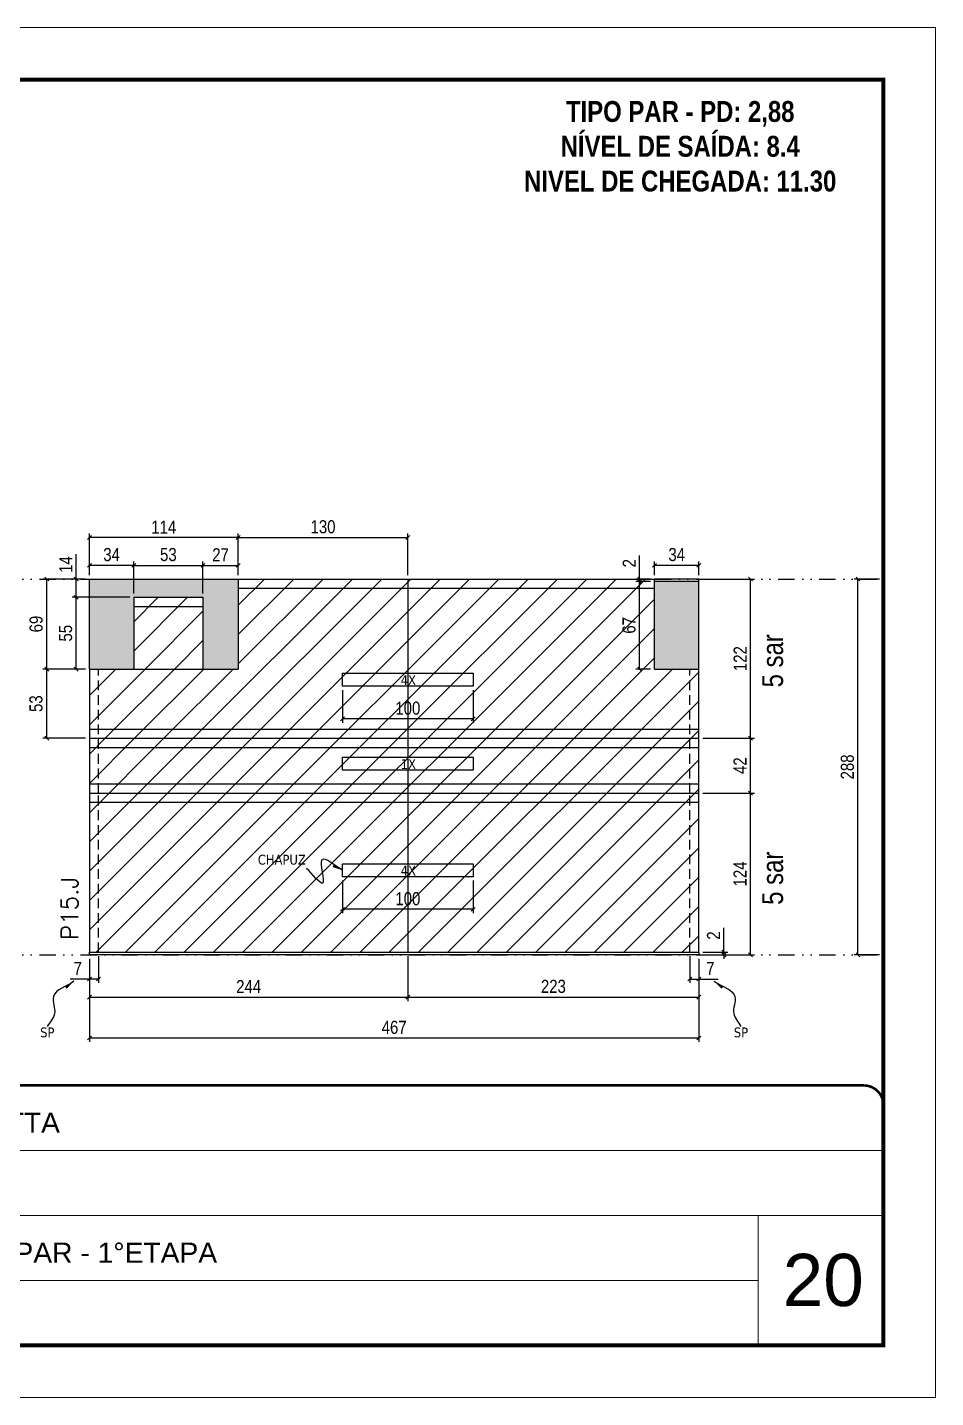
# Model space of a CAD drawing. Extents: x 14400 to 24104, y -21631 to 6985.
# Drawn here: x 19971 to 20667, y 1340 to 2390 of the extents above; entities that cross this region are included whole.
import ezdxf

# ---------------------------------------------------------------- set-up
doc = ezdxf.new("R2010")
doc.units = 0
for name, pattern in [('CONTINUO', [0]), ('DASHED', [0.75, 0.5, -0.25]), ('DIVIDE2', [0.625, 0.25, -0.125, 0, -0.125, 0, -0.125]), ('HIDDEN', [0.375, 0.25, -0.125])]:
    doc.linetypes.add(name, pattern=pattern)
for name, color, linetype, lineweight in [('CARIMBO', 255, 'Continuous', 9), ('Folhas', 255, 'Continuous', 9), ('Hachura', 251, 'Continuous', 9), ('SARRAFO DE PRESSAO', 251, 'DASHED', 9), ('Texto Seção', 7, 'Continuous', 15)]:
    doc.layers.add(name, color=color, linetype=linetype, lineweight=lineweight)
for name, color, linetype in [('COTA', 241, 'Continuous'), ('NOMENCLATURA', 7, 'Continuous'), ('Nível', 160, 'Continuous'), ('Painéis', 200, 'Continuous'), ('Romaneio', 10, 'Continuous'), ('SARR_2.2x10', 60, 'Continuous'), ('SARR_2.2x7', 40, 'Continuous'), ('Sarrafo de Pressão', 42, 'HIDDEN'), ('texto', 7, 'Continuous')]:
    doc.layers.add(name, color=color, linetype=linetype)
doc.styles.add('ARIAL', font='arial.ttf')
doc.styles.add('ARIAL_NARROW', font='ARIALN.TTF', dxfattribs={"height": 0.2})
doc.styles.add('COTA TECNICA', font='techl___.ttf', dxfattribs={"height": 10})
doc.styles.add('COTA TECNICA-50', font='techl___.ttf', dxfattribs={"height": 10})
doc.styles.add('REGUA-120', font='ROMANS.shx', dxfattribs={"height": 15})
doc.styles.add('ROMANC', font='techb___.ttf', dxfattribs={"height": 2.5})
doc.styles.get("Standard").update_dxf_attribs({"font": 'arial.ttf'})
doc.dimstyles.new('COTA PAINEL-50', dxfattribs={"dimtxt": 10, "dimasz": 3, "dimexe": 3, "dimexo": 3, "dimgap": 3, "dimtad": 1, "dimdec": 1, "dimzin": 12, "dimdsep": 46, "dimtxsty": 'COTA TECNICA-50', "dimblk1": 'OBLIQUE', "dimblk2": 'OBLIQUE', "dimsah": 1, "dimcen": 0.9, "dimclrd": 4, "dimclre": 4, "dimclrt": 240, "dimadec": 1, "dimazin": 3, "dimtfac": 1, "dimtdec": 1, "dimtmove": 0, "dimatfit": 3, "dimfxl": 1, "dimtolj": 1, "dimtzin": 12, "dimarcsym": 0})
doc.dimstyles.new('PAINEL', dxfattribs={"dimtxt": 10, "dimasz": 3, "dimexe": 3, "dimexo": 3, "dimgap": 3, "dimtad": 1, "dimdec": 1, "dimzin": 12, "dimdsep": 46, "dimtxsty": 'COTA TECNICA', "dimblk1": 'OBLIQUE', "dimblk2": 'OBLIQUE', "dimsah": 1, "dimcen": 0.9, "dimclrd": 4, "dimclre": 4, "dimclrt": 240, "dimadec": 1, "dimazin": 3, "dimtfac": 1, "dimtdec": 1, "dimtmove": 0, "dimatfit": 3, "dimfxl": 1, "dimtolj": 1, "dimtzin": 12, "dimarcsym": 0})
doc.dimstyles.get("Standard").update_dxf_attribs({"dimtxt": 0.18, "dimasz": 0.18, "dimexe": 0.18, "dimexo": 0.0625, "dimgap": 0.09, "dimtad": 0, "dimtih": 1, "dimtoh": 1, "dimdec": 4, "dimzin": 0, "dimdsep": 46, "dimtxsty": 'Standard', "dimcen": 0.09, "dimadec": 0, "dimazin": 0, "dimtfac": 1, "dimtdec": 4, "dimtofl": 0, "dimtmove": 0, "dimatfit": 3, "dimfxl": 1, "dimtolj": 1, "dimtzin": 0, "dimarcsym": 0})

# ---------------------------------------------------------------- blocks, each defined once
blk = doc.blocks.new('9999999999')
at = {"color": 30, "linetype": 'CONTINUO'}
for p, q in [((98564.6, 34379.6), (99584, 34379.6)), ((98564.6, 34329.8), (99488, 34329.8)), ((99584, 34329.8), (99488, 34329.8)), ((99488, 34329.8), (99488, 34230.2)), ((98564.6, 34280), (99488, 34280))]:
    blk.add_line(p, q, dxfattribs=at)
at = {"color": 30, "linetype": 'CONTINUO', "const_width": 2}
blk.add_lwpolyline([(99584, 34230.2), (99584, 34414.4, 0.414214), (99569, 34429.4), (98229, 34429.4, 0.414214), (98214, 34414.4), (98214, 34245.2, 0.414214), (98229, 34230.2), (99584, 34230.2)], format="xyb", dxfattribs=at)
at = {"layer": 'Folhas'}
blk.add_lwpolyline([(98139, 34190.2), (99624, 34190.2), (99624, 35240.2), (98139, 35240.2)], close=True, dxfattribs=at)
at = {"layer": 'Folhas', "color": 30, "const_width": 3}
blk.add_lwpolyline([(98214, 34230.2), (99584, 34230.2), (99584, 35200.2), (98214, 35200.2)], close=True, dxfattribs=at)
at = {"color": 7, "linetype": 'Continuous', "ltscale": 5, "style": 'ARIAL'}
for s, height, p in [('ZAMBETTA', 15.48, (98837.7, 34393.1)), ('TIPO IMPAR - 1°ETAPA', 15.483, (98837.7, 34293.5))]:
    blk.add_text(s, height=height, dxfattribs=at).set_placement(p)
blk = doc.blocks.new('_Oblique')
at = {"color": 0, "linetype": 'ByBlock', "lineweight": -2}
blk.add_line((-0.5, -0.5), (0.5, 0.5), dxfattribs=at)
blk = doc.blocks.new('*D971')
at = {"layer": 'COTA', "color": 4, "lineweight": -2, "transparency": 16777216}
for p, q in [((20018.6, 1676.7), (20018.6, 1658.2)), ((20025.6, 1678.7), (20025.6, 1658.2)), ((20018.6, 1661.2), (20003.8, 1661.2)), ((20025.6, 1661.2), (20018.6, 1661.2))]:
    blk.add_line(p, q, dxfattribs=at)
at = {"layer": 'Defpoints', "color": 0, "transparency": 16777216}
for p in [(20025.6, 1681.7), (20018.6, 1679.7), (20018.6, 1661.2)]:
    blk.add_point(p, dxfattribs=at)
at = {"layer": 'COTA', "color": 4, "lineweight": -2, "transparency": 16777216, "xscale": 3, "yscale": 3, "zscale": 3, "rotation": 180}
blk.add_blockref('_Oblique', (20018.6, 1661.2), dxfattribs=at)
at = {"layer": 'COTA', "color": 4, "lineweight": -2, "transparency": 16777216, "xscale": 3, "yscale": 3, "zscale": 3}
blk.add_blockref('_Oblique', (20025.6, 1661.2), dxfattribs=at)
at = {"layer": 'COTA', "color": 240, "transparency": 16777216, "insert": (20009.7, 1669.3), "char_height": 10, "attachment_point": 5, "style": 'COTA TECNICA-50'}
blk.add_mtext('\\A1;7', dxfattribs=at)
blk = doc.blocks.new('*D972')
at = {"layer": 'Defpoints', "color": 0, "linetype": 'ByBlock', "transparency": 16777216}
for p in [(20485.6, 1803.7), (20525.2, 1803.7), (20485.6, 1679.7)]:
    blk.add_point(p, dxfattribs=at)
at = {"layer": 'Romaneio', "color": 4, "linetype": 'ByBlock', "lineweight": -2, "transparency": 16777216}
for p, q in [((20488.6, 1803.7), (20528.2, 1803.7)), ((20525.2, 1679.7), (20525.2, 1803.7)), ((20488.6, 1679.7), (20528.2, 1679.7))]:
    blk.add_line(p, q, dxfattribs=at)
at = {"layer": 'Romaneio', "color": 4, "linetype": 'ByBlock', "lineweight": -2, "transparency": 16777216, "xscale": 3, "yscale": 3, "zscale": 3}
for p, rotation in [((20525.2, 1803.7), 90), ((20525.2, 1679.7), 270)]:
    blk.add_blockref('_Oblique', p, dxfattribs=dict(at, rotation=rotation))
at = {"layer": 'Romaneio', "color": 240, "linetype": 'ByBlock', "transparency": 16777216, "insert": (20517.1, 1741.7), "char_height": 10, "attachment_point": 5, "rotation": 90, "style": 'COTA TECNICA'}
blk.add_mtext('\\A1;124', dxfattribs=at)
blk = doc.blocks.new('*D973')
at = {"layer": 'COTA', "color": 4, "lineweight": -2, "transparency": 16777216}
for p, q in [((20504.8, 1681.7), (20504.8, 1700.5)), ((20488.6, 1681.7), (20507.8, 1681.7)), ((20504.8, 1679.7), (20504.8, 1681.7)), ((20488.6, 1679.7), (20507.8, 1679.7)), ((20504.8, 1679.7), (20504.8, 1676.7))]:
    blk.add_line(p, q, dxfattribs=at)
at = {"layer": 'Defpoints', "color": 0, "transparency": 16777216}
for p in [(20485.6, 1681.7), (20485.6, 1679.7), (20504.8, 1679.7)]:
    blk.add_point(p, dxfattribs=at)
at = {"layer": 'COTA', "color": 4, "lineweight": -2, "transparency": 16777216, "xscale": 3, "yscale": 3, "zscale": 3}
for p, rotation in [((20504.8, 1681.7), 270), ((20504.8, 1679.7), 90)]:
    blk.add_blockref('_Oblique', p, dxfattribs=dict(at, rotation=rotation))
at = {"layer": 'COTA', "color": 240, "transparency": 16777216, "insert": (20496.8, 1694.5), "char_height": 10, "attachment_point": 5, "rotation": 90, "style": 'COTA TECNICA-50'}
blk.add_mtext('\\A1;2', dxfattribs=at)
blk = doc.blocks.new('*D974')
at = {"layer": 'COTA', "color": 4, "lineweight": -2, "transparency": 16777216}
for p, q in [((20018.6, 1676.7), (20018.6, 1644.3)), ((20262.6, 1678.7), (20262.6, 1644.3)), ((20018.6, 1647.3), (20262.6, 1647.3))]:
    blk.add_line(p, q, dxfattribs=at)
at = {"layer": 'Defpoints', "color": 0, "transparency": 16777216}
for p in [(20262.6, 1681.7), (20018.6, 1679.7), (20262.6, 1647.3)]:
    blk.add_point(p, dxfattribs=at)
at = {"layer": 'COTA', "color": 4, "lineweight": -2, "transparency": 16777216, "xscale": 3, "yscale": 3, "zscale": 3, "rotation": 180}
blk.add_blockref('_Oblique', (20018.6, 1647.3), dxfattribs=at)
at = {"layer": 'COTA', "color": 4, "lineweight": -2, "transparency": 16777216, "xscale": 3, "yscale": 3, "zscale": 3}
blk.add_blockref('_Oblique', (20262.6, 1647.3), dxfattribs=at)
at = {"layer": 'COTA', "color": 240, "transparency": 16777216, "insert": (20140.6, 1655.4), "char_height": 10, "attachment_point": 5, "style": 'COTA TECNICA-50'}
blk.add_mtext('\\A1;244', dxfattribs=at)
blk = doc.blocks.new('*D975')
at = {"layer": 'COTA', "color": 4, "lineweight": -2, "transparency": 16777216}
for p, q in [((20262.6, 1678.7), (20262.6, 1644.3)), ((20485.6, 1676.7), (20485.6, 1644.3)), ((20262.6, 1647.3), (20485.6, 1647.3))]:
    blk.add_line(p, q, dxfattribs=at)
at = {"layer": 'Defpoints', "color": 0, "transparency": 16777216}
for p in [(20262.6, 1681.7), (20485.6, 1679.7), (20485.6, 1647.3)]:
    blk.add_point(p, dxfattribs=at)
at = {"layer": 'COTA', "color": 4, "lineweight": -2, "transparency": 16777216, "xscale": 3, "yscale": 3, "zscale": 3, "rotation": 180}
blk.add_blockref('_Oblique', (20262.6, 1647.3), dxfattribs=at)
at = {"layer": 'COTA', "color": 4, "lineweight": -2, "transparency": 16777216, "xscale": 3, "yscale": 3, "zscale": 3}
blk.add_blockref('_Oblique', (20485.6, 1647.3), dxfattribs=at)
at = {"layer": 'COTA', "color": 240, "transparency": 16777216, "insert": (20374.1, 1655.5), "char_height": 10, "attachment_point": 5, "style": 'COTA TECNICA-50'}
blk.add_mtext('\\A1;223', dxfattribs=at)
blk = doc.blocks.new('*D976')
at = {"layer": 'COTA', "color": 4, "linetype": 'ByBlock', "lineweight": -2, "transparency": 16777216}
for p, q in [((20212.6, 1736.6), (20212.6, 1711.6)), ((20312.6, 1736.6), (20312.6, 1711.6)), ((20312.6, 1714.6), (20212.6, 1714.6))]:
    blk.add_line(p, q, dxfattribs=at)
at = {"layer": 'Defpoints', "color": 0, "linetype": 'ByBlock', "transparency": 16777216}
for p in [(20212.6, 1739.6), (20312.6, 1739.6), (20212.6, 1714.6)]:
    blk.add_point(p, dxfattribs=at)
at = {"layer": 'COTA', "color": 4, "linetype": 'ByBlock', "lineweight": -2, "transparency": 16777216, "xscale": 3, "yscale": 3, "zscale": 3, "rotation": 180}
blk.add_blockref('_Oblique', (20212.6, 1714.6), dxfattribs=at)
at = {"layer": 'COTA', "color": 4, "linetype": 'ByBlock', "lineweight": -2, "transparency": 16777216, "xscale": 3, "yscale": 3, "zscale": 3}
blk.add_blockref('_Oblique', (20312.6, 1714.6), dxfattribs=at)
at = {"layer": 'COTA', "color": 240, "linetype": 'ByBlock', "transparency": 16777216, "insert": (20262.6, 1722.7), "char_height": 10, "attachment_point": 5, "style": 'COTA TECNICA'}
blk.add_mtext('\\A1;100', dxfattribs=at)
blk = doc.blocks.new('*D977')
at = {"layer": 'COTA', "color": 4, "lineweight": -2, "transparency": 16777216}
for p, q in [((20018.6, 1676.7), (20018.6, 1613)), ((20485.6, 1676.7), (20485.6, 1613)), ((20018.6, 1616), (20485.6, 1616))]:
    blk.add_line(p, q, dxfattribs=at)
at = {"layer": 'Defpoints', "color": 0, "transparency": 16777216}
for p in [(20018.6, 1679.7), (20485.6, 1679.7), (20485.6, 1616)]:
    blk.add_point(p, dxfattribs=at)
at = {"layer": 'COTA', "color": 4, "lineweight": -2, "transparency": 16777216, "xscale": 3, "yscale": 3, "zscale": 3, "rotation": 180}
blk.add_blockref('_Oblique', (20018.6, 1616), dxfattribs=at)
at = {"layer": 'COTA', "color": 4, "lineweight": -2, "transparency": 16777216, "xscale": 3, "yscale": 3, "zscale": 3}
blk.add_blockref('_Oblique', (20485.6, 1616), dxfattribs=at)
at = {"layer": 'COTA', "color": 240, "transparency": 16777216, "insert": (20252.1, 1624.1), "char_height": 10, "attachment_point": 5, "style": 'COTA TECNICA'}
blk.add_mtext('\\A1;467', dxfattribs=at)
blk = doc.blocks.new('*D978')
at = {"layer": 'COTA', "color": 4, "lineweight": -2, "transparency": 16777216}
for p, q in [((20478.6, 1678.7), (20478.6, 1658.2)), ((20485.6, 1676.7), (20485.6, 1658.2)), ((20478.6, 1661.2), (20485.6, 1661.2)), ((20485.6, 1661.2), (20500.3, 1661.2))]:
    blk.add_line(p, q, dxfattribs=at)
at = {"layer": 'Defpoints', "color": 0, "transparency": 16777216}
for p in [(20478.6, 1681.7), (20485.6, 1679.7), (20485.6, 1661.2)]:
    blk.add_point(p, dxfattribs=at)
at = {"layer": 'COTA', "color": 4, "lineweight": -2, "transparency": 16777216, "xscale": 3, "yscale": 3, "zscale": 3, "rotation": 180}
blk.add_blockref('_Oblique', (20478.6, 1661.2), dxfattribs=at)
at = {"layer": 'COTA', "color": 4, "lineweight": -2, "transparency": 16777216, "xscale": 3, "yscale": 3, "zscale": 3}
blk.add_blockref('_Oblique', (20485.6, 1661.2), dxfattribs=at)
at = {"layer": 'COTA', "color": 240, "transparency": 16777216, "insert": (20494.4, 1669.3), "char_height": 10, "attachment_point": 5, "style": 'COTA TECNICA-50'}
blk.add_mtext('\\A1;7', dxfattribs=at)
blk = doc.blocks.new('*D979')
at = {"layer": 'COTA', "color": 4, "lineweight": -2, "transparency": 16777216}
for p, q in [((20488.6, 1845.7), (20528.2, 1845.7)), ((20525.2, 1803.7), (20525.2, 1845.7)), ((20488.6, 1803.7), (20528.2, 1803.7))]:
    blk.add_line(p, q, dxfattribs=at)
at = {"layer": 'Defpoints', "color": 0, "transparency": 16777216}
for p in [(20485.6, 1845.7), (20525.2, 1845.7), (20485.6, 1803.7)]:
    blk.add_point(p, dxfattribs=at)
at = {"layer": 'COTA', "color": 4, "lineweight": -2, "transparency": 16777216, "xscale": 3, "yscale": 3, "zscale": 3}
for p, rotation in [((20525.2, 1845.7), 90), ((20525.2, 1803.7), 270)]:
    blk.add_blockref('_Oblique', p, dxfattribs=dict(at, rotation=rotation))
at = {"layer": 'COTA', "color": 240, "transparency": 16777216, "insert": (20517.1, 1824.7), "char_height": 10, "attachment_point": 5, "rotation": 90, "style": 'COTA TECNICA'}
blk.add_mtext('\\A1;42', dxfattribs=at)
blk = doc.blocks.new('*D980')
at = {"layer": 'COTA', "color": 4, "lineweight": -2, "transparency": 16777216}
for p, q in [((20488.6, 1967.7), (20528.2, 1967.7)), ((20525.2, 1845.7), (20525.2, 1967.7)), ((20488.6, 1845.7), (20528.2, 1845.7))]:
    blk.add_line(p, q, dxfattribs=at)
at = {"layer": 'Defpoints', "color": 0, "transparency": 16777216}
for p in [(20485.6, 1967.7), (20525.2, 1967.7), (20485.6, 1845.7)]:
    blk.add_point(p, dxfattribs=at)
at = {"layer": 'COTA', "color": 4, "lineweight": -2, "transparency": 16777216, "xscale": 3, "yscale": 3, "zscale": 3}
for p, rotation in [((20525.2, 1967.7), 90), ((20525.2, 1845.7), 270)]:
    blk.add_blockref('_Oblique', p, dxfattribs=dict(at, rotation=rotation))
at = {"layer": 'COTA', "color": 240, "transparency": 16777216, "insert": (20517.2, 1906.7), "char_height": 10, "attachment_point": 5, "rotation": 90, "style": 'COTA TECNICA'}
blk.add_mtext('\\A1;122', dxfattribs=at)
blk = doc.blocks.new('*D981')
at = {"layer": 'COTA', "color": 4, "lineweight": -2, "transparency": 16777216}
for p, q in [((20451.6, 1970.7), (20451.6, 1981.2)), ((20485.6, 1978.2), (20451.6, 1978.2)), ((20485.6, 1970.7), (20485.6, 1981.2))]:
    blk.add_line(p, q, dxfattribs=at)
at = {"layer": 'Defpoints', "color": 0, "transparency": 16777216}
for p in [(20451.6, 1978.2), (20451.6, 1967.7), (20485.6, 1967.7)]:
    blk.add_point(p, dxfattribs=at)
at = {"layer": 'COTA', "color": 4, "lineweight": -2, "transparency": 16777216, "xscale": 3, "yscale": 3, "zscale": 3, "rotation": 180}
blk.add_blockref('_Oblique', (20451.6, 1978.2), dxfattribs=at)
at = {"layer": 'COTA', "color": 4, "lineweight": -2, "transparency": 16777216, "xscale": 3, "yscale": 3, "zscale": 3}
blk.add_blockref('_Oblique', (20485.6, 1978.2), dxfattribs=at)
at = {"layer": 'COTA', "color": 240, "transparency": 16777216, "insert": (20468.6, 1986.4), "char_height": 10, "attachment_point": 5, "style": 'COTA TECNICA'}
blk.add_mtext('\\A1;34', dxfattribs=at)
blk = doc.blocks.new('*D982')
at = {"layer": 'COTA', "color": 4, "lineweight": -2, "transparency": 16777216}
for p, q in [((20448.6, 1965.7), (20437.2, 1965.7)), ((20440.2, 1898.7), (20440.2, 1965.7)), ((20448.6, 1898.7), (20437.2, 1898.7))]:
    blk.add_line(p, q, dxfattribs=at)
at = {"layer": 'Defpoints', "color": 0, "transparency": 16777216}
for p in [(20440.2, 1965.7), (20451.6, 1965.7), (20451.6, 1898.7)]:
    blk.add_point(p, dxfattribs=at)
at = {"layer": 'COTA', "color": 4, "lineweight": -2, "transparency": 16777216, "xscale": 3, "yscale": 3, "zscale": 3}
for p, rotation in [((20440.2, 1965.7), 90), ((20440.2, 1898.7), 270)]:
    blk.add_blockref('_Oblique', p, dxfattribs=dict(at, rotation=rotation))
at = {"layer": 'COTA', "color": 240, "transparency": 16777216, "insert": (20432.1, 1932.2), "char_height": 10, "attachment_point": 5, "rotation": 90, "style": 'COTA TECNICA'}
blk.add_mtext('\\A1;67', dxfattribs=at)
blk = doc.blocks.new('*D983')
at = {"layer": 'COTA', "color": 4, "lineweight": -2, "transparency": 16777216}
for p, q in [((20015.6, 1898.7), (19982.9, 1898.7)), ((19985.9, 1845.7), (19985.9, 1898.7)), ((20015.6, 1845.7), (19982.9, 1845.7))]:
    blk.add_line(p, q, dxfattribs=at)
at = {"layer": 'Defpoints', "color": 0, "transparency": 16777216}
for p in [(19985.9, 1898.7), (20018.6, 1898.7), (20018.6, 1845.7)]:
    blk.add_point(p, dxfattribs=at)
at = {"layer": 'COTA', "color": 4, "lineweight": -2, "transparency": 16777216, "xscale": 3, "yscale": 3, "zscale": 3}
for p, rotation in [((19985.9, 1898.7), 90), ((19985.9, 1845.7), 270)]:
    blk.add_blockref('_Oblique', p, dxfattribs=dict(at, rotation=rotation))
at = {"layer": 'COTA', "color": 240, "transparency": 16777216, "insert": (19977.7, 1872.2), "char_height": 10, "attachment_point": 5, "rotation": 90, "style": 'COTA TECNICA'}
blk.add_mtext('\\A1;53', dxfattribs=at)
blk = doc.blocks.new('*D984')
at = {"layer": 'COTA', "color": 4, "lineweight": -2, "transparency": 16777216}
for p, q in [((20049.6, 1953.7), (20005.5, 1953.7)), ((20008.5, 1898.7), (20008.5, 1953.7)), ((20015.6, 1898.7), (20005.5, 1898.7))]:
    blk.add_line(p, q, dxfattribs=at)
at = {"layer": 'Defpoints', "color": 0, "transparency": 16777216}
for p in [(20008.5, 1953.7), (20052.6, 1953.7), (20018.6, 1898.7)]:
    blk.add_point(p, dxfattribs=at)
at = {"layer": 'COTA', "color": 4, "lineweight": -2, "transparency": 16777216, "xscale": 3, "yscale": 3, "zscale": 3}
for p, rotation in [((20008.5, 1953.7), 90), ((20008.5, 1898.7), 270)]:
    blk.add_blockref('_Oblique', p, dxfattribs=dict(at, rotation=rotation))
at = {"layer": 'COTA', "color": 240, "transparency": 16777216, "insert": (20000.4, 1926.2), "char_height": 10, "attachment_point": 5, "rotation": 90, "style": 'COTA TECNICA'}
blk.add_mtext('\\A1;55', dxfattribs=at)
blk = doc.blocks.new('*D985')
at = {"layer": 'COTA', "color": 4, "lineweight": -2, "transparency": 16777216}
for p, q in [((20018.6, 1970.7), (20018.6, 1981.2)), ((20052.6, 1978.2), (20018.6, 1978.2)), ((20052.6, 1956.7), (20052.6, 1981.2))]:
    blk.add_line(p, q, dxfattribs=at)
at = {"layer": 'Defpoints', "color": 0, "transparency": 16777216}
for p in [(20018.6, 1978.2), (20018.6, 1967.7), (20052.6, 1953.7)]:
    blk.add_point(p, dxfattribs=at)
at = {"layer": 'COTA', "color": 4, "lineweight": -2, "transparency": 16777216, "xscale": 3, "yscale": 3, "zscale": 3, "rotation": 180}
blk.add_blockref('_Oblique', (20018.6, 1978.2), dxfattribs=at)
at = {"layer": 'COTA', "color": 4, "lineweight": -2, "transparency": 16777216, "xscale": 3, "yscale": 3, "zscale": 3}
blk.add_blockref('_Oblique', (20052.6, 1978.2), dxfattribs=at)
at = {"layer": 'COTA', "color": 240, "transparency": 16777216, "insert": (20035.6, 1986.4), "char_height": 10, "attachment_point": 5, "style": 'COTA TECNICA'}
blk.add_mtext('\\A1;34', dxfattribs=at)
blk = doc.blocks.new('*D986')
at = {"layer": 'COTA', "color": 4, "lineweight": -2, "transparency": 16777216}
for p, q in [((20052.6, 1956.7), (20052.6, 1981.2)), ((20052.6, 1978.2), (20105.6, 1978.2)), ((20105.6, 1956.7), (20105.6, 1981.2))]:
    blk.add_line(p, q, dxfattribs=at)
at = {"layer": 'Defpoints', "color": 0, "transparency": 16777216}
for p in [(20105.6, 1978.2), (20052.6, 1953.7), (20105.6, 1953.7)]:
    blk.add_point(p, dxfattribs=at)
at = {"layer": 'COTA', "color": 4, "lineweight": -2, "transparency": 16777216, "xscale": 3, "yscale": 3, "zscale": 3, "rotation": 180}
blk.add_blockref('_Oblique', (20052.6, 1978.2), dxfattribs=at)
at = {"layer": 'COTA', "color": 4, "lineweight": -2, "transparency": 16777216, "xscale": 3, "yscale": 3, "zscale": 3}
blk.add_blockref('_Oblique', (20105.6, 1978.2), dxfattribs=at)
at = {"layer": 'COTA', "color": 240, "transparency": 16777216, "insert": (20079.1, 1986.4), "char_height": 10, "attachment_point": 5, "style": 'COTA TECNICA'}
blk.add_mtext('\\A1;53', dxfattribs=at)
blk = doc.blocks.new('*D987')
at = {"layer": 'COTA', "color": 4, "lineweight": -2, "transparency": 16777216}
for p, q in [((20105.6, 1956.7), (20105.6, 1981.2)), ((20105.6, 1978.2), (20132.6, 1978.2)), ((20132.6, 1970.7), (20132.6, 1981.2))]:
    blk.add_line(p, q, dxfattribs=at)
at = {"layer": 'Defpoints', "color": 0, "transparency": 16777216}
for p in [(20132.6, 1978.2), (20132.6, 1967.7), (20105.6, 1953.7)]:
    blk.add_point(p, dxfattribs=at)
at = {"layer": 'COTA', "color": 4, "lineweight": -2, "transparency": 16777216, "xscale": 3, "yscale": 3, "zscale": 3, "rotation": 180}
blk.add_blockref('_Oblique', (20105.6, 1978.2), dxfattribs=at)
at = {"layer": 'COTA', "color": 4, "lineweight": -2, "transparency": 16777216, "xscale": 3, "yscale": 3, "zscale": 3}
blk.add_blockref('_Oblique', (20132.6, 1978.2), dxfattribs=at)
at = {"layer": 'COTA', "color": 240, "transparency": 16777216, "insert": (20119.1, 1986.3), "char_height": 10, "attachment_point": 5, "style": 'COTA TECNICA'}
blk.add_mtext('\\A1;27', dxfattribs=at)
blk = doc.blocks.new('*D988')
at = {"layer": 'COTA', "color": 4, "lineweight": -2, "transparency": 16777216}
for p, q in [((20015.6, 1967.7), (19982.9, 1967.7)), ((19985.9, 1898.7), (19985.9, 1967.7)), ((20015.6, 1898.7), (19982.9, 1898.7))]:
    blk.add_line(p, q, dxfattribs=at)
at = {"layer": 'Defpoints', "color": 0, "transparency": 16777216}
for p in [(19985.9, 1967.7), (20018.6, 1967.7), (20018.6, 1898.7)]:
    blk.add_point(p, dxfattribs=at)
at = {"layer": 'COTA', "color": 4, "lineweight": -2, "transparency": 16777216, "xscale": 3, "yscale": 3, "zscale": 3}
for p, rotation in [((19985.9, 1967.7), 90), ((19985.9, 1898.7), 270)]:
    blk.add_blockref('_Oblique', p, dxfattribs=dict(at, rotation=rotation))
at = {"layer": 'COTA', "color": 240, "transparency": 16777216, "insert": (19977.8, 1933.2), "char_height": 10, "attachment_point": 5, "rotation": 90, "style": 'COTA TECNICA'}
blk.add_mtext('\\A1;69', dxfattribs=at)
blk = doc.blocks.new('*D989')
at = {"layer": 'COTA', "color": 4, "lineweight": -2, "transparency": 16777216}
for p, q in [((20018.6, 1970.7), (20018.6, 2002.5)), ((20132.6, 1999.5), (20018.6, 1999.5)), ((20132.6, 1970.7), (20132.6, 2002.5))]:
    blk.add_line(p, q, dxfattribs=at)
at = {"layer": 'Defpoints', "color": 0, "transparency": 16777216}
for p in [(20018.6, 1999.5), (20018.6, 1967.7), (20132.6, 1967.7)]:
    blk.add_point(p, dxfattribs=at)
at = {"layer": 'COTA', "color": 4, "lineweight": -2, "transparency": 16777216, "xscale": 3, "yscale": 3, "zscale": 3, "rotation": 180}
blk.add_blockref('_Oblique', (20018.6, 1999.5), dxfattribs=at)
at = {"layer": 'COTA', "color": 4, "lineweight": -2, "transparency": 16777216, "xscale": 3, "yscale": 3, "zscale": 3}
blk.add_blockref('_Oblique', (20132.6, 1999.5), dxfattribs=at)
at = {"layer": 'COTA', "color": 240, "transparency": 16777216, "insert": (20075.6, 2007.5), "char_height": 10, "attachment_point": 5, "style": 'COTA TECNICA'}
blk.add_mtext('\\A1;114', dxfattribs=at)
blk = doc.blocks.new('*D990')
at = {"layer": 'COTA', "color": 4, "lineweight": -2, "transparency": 16777216}
for p, q in [((20132.6, 1970.7), (20132.6, 2002.5)), ((20132.6, 1999.5), (20262.6, 1999.5)), ((20262.6, 1970.7), (20262.6, 2002.5))]:
    blk.add_line(p, q, dxfattribs=at)
at = {"layer": 'Defpoints', "color": 0, "transparency": 16777216}
for p in [(20262.6, 1999.5), (20132.6, 1967.7), (20262.6, 1967.7)]:
    blk.add_point(p, dxfattribs=at)
at = {"layer": 'COTA', "color": 4, "lineweight": -2, "transparency": 16777216, "xscale": 3, "yscale": 3, "zscale": 3, "rotation": 180}
blk.add_blockref('_Oblique', (20132.6, 1999.5), dxfattribs=at)
at = {"layer": 'COTA', "color": 4, "lineweight": -2, "transparency": 16777216, "xscale": 3, "yscale": 3, "zscale": 3}
blk.add_blockref('_Oblique', (20262.6, 1999.5), dxfattribs=at)
at = {"layer": 'COTA', "color": 240, "transparency": 16777216, "insert": (20197.6, 2007.7), "char_height": 10, "attachment_point": 5, "style": 'COTA TECNICA'}
blk.add_mtext('\\A1;130', dxfattribs=at)
blk = doc.blocks.new('*D991')
at = {"layer": 'COTA', "color": 4, "linetype": 'ByBlock', "lineweight": -2, "transparency": 16777216}
for p, q in [((20212.6, 1882.5), (20212.6, 1857.6)), ((20312.6, 1882.5), (20312.6, 1857.6)), ((20312.6, 1860.6), (20212.6, 1860.6))]:
    blk.add_line(p, q, dxfattribs=at)
at = {"layer": 'Defpoints', "color": 0, "linetype": 'ByBlock', "transparency": 16777216}
for p in [(20212.6, 1885.5), (20312.6, 1885.5), (20212.6, 1860.6)]:
    blk.add_point(p, dxfattribs=at)
at = {"layer": 'COTA', "color": 4, "linetype": 'ByBlock', "lineweight": -2, "transparency": 16777216, "xscale": 3, "yscale": 3, "zscale": 3, "rotation": 180}
blk.add_blockref('_Oblique', (20212.6, 1860.6), dxfattribs=at)
at = {"layer": 'COTA', "color": 4, "linetype": 'ByBlock', "lineweight": -2, "transparency": 16777216, "xscale": 3, "yscale": 3, "zscale": 3}
blk.add_blockref('_Oblique', (20312.6, 1860.6), dxfattribs=at)
at = {"layer": 'COTA', "color": 240, "linetype": 'ByBlock', "transparency": 16777216, "insert": (20262.6, 1868.7), "char_height": 10, "attachment_point": 5, "style": 'COTA TECNICA'}
blk.add_mtext('\\A1;100', dxfattribs=at)
blk = doc.blocks.new('*D1978')
at = {"layer": 'COTA', "color": 4, "lineweight": -2, "transparency": 16777216}
for p, q in [((20624, 1967.7), (20604.5, 1967.7)), ((20607.5, 1679.7), (20607.5, 1967.7)), ((20624, 1679.7), (20604.5, 1679.7))]:
    blk.add_line(p, q, dxfattribs=at)
at = {"layer": 'Defpoints', "color": 0, "transparency": 16777216}
for p in [(20607.5, 1967.7), (20627, 1967.7), (20627, 1679.7)]:
    blk.add_point(p, dxfattribs=at)
at = {"layer": 'COTA', "color": 4, "lineweight": -2, "transparency": 16777216, "xscale": 3, "yscale": 3, "zscale": 3}
for p, rotation in [((20607.5, 1967.7), 90), ((20607.5, 1679.7), 270)]:
    blk.add_blockref('_Oblique', p, dxfattribs=dict(at, rotation=rotation))
at = {"layer": 'COTA', "color": 240, "transparency": 16777216, "insert": (20599.4, 1823.7), "char_height": 10, "attachment_point": 5, "rotation": 90, "style": 'COTA TECNICA'}
blk.add_mtext('\\A1;288', dxfattribs=at)
blk = doc.blocks.new('*D1979')
at = {"layer": 'COTA', "color": 4, "lineweight": -2, "transparency": 16777216}
for p, q in [((20440.2, 1967.7), (20440.2, 1985.8)), ((20448.6, 1967.7), (20437.2, 1967.7)), ((20448.6, 1965.7), (20437.2, 1965.7)), ((20440.2, 1965.7), (20440.2, 1967.7)), ((20440.2, 1965.7), (20440.2, 1962.7))]:
    blk.add_line(p, q, dxfattribs=at)
at = {"layer": 'Defpoints', "color": 0, "transparency": 16777216}
for p in [(20440.2, 1967.7), (20451.6, 1967.7), (20451.6, 1965.7)]:
    blk.add_point(p, dxfattribs=at)
at = {"layer": 'COTA', "color": 4, "lineweight": -2, "transparency": 16777216, "xscale": 3, "yscale": 3, "zscale": 3}
for p, rotation in [((20440.2, 1967.7), 270), ((20440.2, 1965.7), 90)]:
    blk.add_blockref('_Oblique', p, dxfattribs=dict(at, rotation=rotation))
at = {"layer": 'COTA', "color": 240, "transparency": 16777216, "insert": (20432.2, 1979.8), "char_height": 10, "attachment_point": 5, "rotation": 90, "style": 'COTA TECNICA'}
blk.add_mtext('\\A1;2', dxfattribs=at)
blk = doc.blocks.new('*D4905')
at = {"layer": 'COTA', "color": 4, "lineweight": -2, "transparency": 16777216}
for p, q in [((20008.5, 1967.7), (20008.5, 1986.8)), ((20015.6, 1967.7), (20005.5, 1967.7)), ((20008.5, 1953.7), (20008.5, 1967.7)), ((20049.6, 1953.7), (20005.5, 1953.7))]:
    blk.add_line(p, q, dxfattribs=at)
at = {"layer": 'Defpoints', "color": 0, "transparency": 16777216}
for p in [(20008.5, 1967.7), (20018.6, 1967.7), (20052.6, 1953.7)]:
    blk.add_point(p, dxfattribs=at)
at = {"layer": 'COTA', "color": 4, "lineweight": -2, "transparency": 16777216, "xscale": 3, "yscale": 3, "zscale": 3}
for p, rotation in [((20008.5, 1967.7), 90), ((20008.5, 1953.7), 270)]:
    blk.add_blockref('_Oblique', p, dxfattribs=dict(at, rotation=rotation))
at = {"layer": 'COTA', "color": 240, "transparency": 16777216, "insert": (20000.5, 1978.8), "char_height": 10, "attachment_point": 5, "rotation": 90, "style": 'COTA TECNICA'}
blk.add_mtext('\\A1;14', dxfattribs=at)

msp = doc.modelspace()

# ---------------------------------------------------------------- hatches: boundary and pattern name
at = {"layer": 'COTA'}
h = msp.add_hatch(dxfattribs=at)
h.set_pattern_fill('AR-CONC', color=256, scale=0.03)
h.paths.add_polyline_path([(20132.57, 1967.71), (20018.57, 1967.71), (20018.57, 1898.71), (20052.57, 1898.71), (20052.57, 1953.71), (20105.57, 1953.71), (20105.57, 1898.71), (20132.57, 1898.71)])
h.paths.add_polyline_path([(20485.57, 1965.71), (20451.57, 1965.71), (20451.57, 1898.71), (20485.57, 1898.71)])
at = {"layer": 'Hachura', "linetype": 'ByBlock'}
h = msp.add_hatch(dxfattribs=at)
h.set_pattern_fill('ANSI31', color=256, scale=5)
h.paths.add_polyline_path([(19577.51, 1967.71), (19391.51, 1967.71), (19391.51, 1909.71), (19362.51, 1909.71), (19362.51, 1845.71), (19577.51, 1845.71)])
h.paths.add_polyline_path([(19577.51, 1845.71), (19362.51, 1845.71), (19362.51, 1803.71), (19577.51, 1803.71)])
h.paths.add_polyline_path([(19577.51, 1803.71), (19362.51, 1803.71), (19362.51, 1681.71), (19577.51, 1681.71)])
h.paths.add_polyline_path([(19840.51, 1803.71), (19607.51, 1803.71), (19607.51, 1681.71), (19840.51, 1681.71)])
h.paths.add_polyline_path([(19840.51, 1845.71), (19607.51, 1845.71), (19607.51, 1803.71), (19840.51, 1803.71)])
h.paths.add_polyline_path([(20105.57, 1953.71), (20052.57, 1953.71), (20052.57, 1898.71), (20105.57, 1898.71)])
h.paths.add_polyline_path([(20262.57, 1845.71), (20018.57, 1845.71), (20018.57, 1803.71), (20262.57, 1803.71)])
h.paths.add_polyline_path([(20262.57, 1803.71), (20018.57, 1803.71), (20018.57, 1681.71), (20262.57, 1681.71)])
h.paths.add_polyline_path([(20485.57, 1803.71), (20262.57, 1803.71), (20262.57, 1681.71), (20485.57, 1681.71)])
h.paths.add_polyline_path([(20485.57, 1845.71), (20262.57, 1845.71), (20262.57, 1803.71), (20485.57, 1803.71)])
h.paths.add_polyline_path([(20451.57, 1967.71), (20262.57, 1967.71), (20262.57, 1845.71), (20485.57, 1845.71), (20485.57, 1898.71), (20451.57, 1898.71)])
h = msp.add_hatch(dxfattribs=at)
h.set_pattern_fill('ANSI31', color=256, scale=5)
h.paths.add_polyline_path([(19793.51, 1967.71), (19607.51, 1967.71), (19607.51, 1845.71), (19840.51, 1845.71), (19840.51, 1909.71), (19793.51, 1909.71)])
h.paths.add_polyline_path([(20262.57, 1967.71), (20132.57, 1967.71), (20132.57, 1898.71), (20018.57, 1898.71), (20018.57, 1845.71), (20262.57, 1845.71)])
h.paths.add_polyline_path([(19840.51, 1967.71), (19793.51, 1967.71), (19793.51, 1963.71), (19840.51, 1963.71)])

# ---------------------------------------------------------------- linework, layer by layer
at = {"layer": 'COTA'}
for p, q in [((20018.57, 1898.71), (20018.57, 1967.71)), ((20018.57, 1967.71), (20132.57, 1967.71)), ((20485.57, 1898.71), (20485.57, 1967.71))]:
    msp.add_line(p, q, dxfattribs=at)
at = {"layer": 'Nível', "color": 4, "linetype": 'DIVIDE2', "ltscale": 50}
for p, q in [((19256.97, 1967.71), (20626.97, 1967.71)), ((19256.97, 1679.71), (20626.97, 1679.71))]:
    msp.add_line(p, q, dxfattribs=at)
at = {"layer": 'Painéis'}
for p, q in [((20132.57, 1967.71), (20451.57, 1967.71)), ((20132.57, 1967.71), (20132.57, 1898.71)), ((20262.57, 1967.71), (20262.57, 1681.71)), ((20451.57, 1898.71), (20451.57, 1967.71)), ((20485.57, 1967.71), (20451.57, 1967.71)), ((20485.57, 1965.71), (20451.57, 1965.71)), ((20052.57, 1953.71), (20052.57, 1898.71)), ((20052.57, 1953.71), (20105.57, 1953.71)), ((20105.57, 1953.71), (20105.57, 1898.71)), ((20018.57, 1898.71), (20018.57, 1681.71)), ((20018.57, 1898.71), (20132.57, 1898.71)), ((20451.57, 1898.71), (20485.57, 1898.71)), ((20485.57, 1681.71), (20485.57, 1898.71)), ((20018.57, 1845.71), (20485.57, 1845.71)), ((20018.57, 1803.71), (20485.57, 1803.71))]:
    msp.add_line(p, q, dxfattribs=at)
msp.add_lwpolyline([(20485.57, 1679.71), (20018.57, 1679.71), (20018.57, 1681.71), (20485.57, 1681.71)], close=True, dxfattribs=at)
at = {"layer": 'SARR_2.2x10'}
for points in [[(20212.57, 1895.48), (20312.57, 1895.48), (20312.57, 1885.48), (20212.57, 1885.48)], [(20212.57, 1831.18), (20312.57, 1831.18), (20312.57, 1821.18), (20212.57, 1821.18)], [(20212.57, 1749.55), (20312.57, 1749.55), (20312.57, 1739.55), (20212.57, 1739.55)]]:
    msp.add_lwpolyline(points, close=True, dxfattribs=at)
at = {"layer": 'SARR_2.2x7'}
for p, q in [((20132.57, 1960.71), (20262.57, 1960.71)), ((20262.57, 1960.71), (20451.57, 1960.71)), ((20052.57, 1946.71), (20105.57, 1946.71)), ((20018.57, 1852.71), (20262.57, 1852.71)), ((20262.57, 1852.71), (20485.57, 1852.71)), ((20018.57, 1838.71), (20262.57, 1838.71)), ((20262.57, 1838.71), (20485.57, 1838.71)), ((20018.57, 1810.71), (20262.57, 1810.71)), ((20262.57, 1810.71), (20485.57, 1810.71)), ((20018.57, 1796.71), (20262.57, 1796.71)), ((20262.57, 1796.71), (20485.57, 1796.71))]:
    msp.add_line(p, q, dxfattribs=at)
at = {"layer": 'Sarrafo de Pressão', "ltscale": 30}
for p, q in [((20025.57, 1803.71), (20025.57, 1898.71)), ((20478.57, 1803.71), (20478.57, 1898.71)), ((20025.57, 1681.71), (20025.57, 1803.71)), ((20478.57, 1681.71), (20478.57, 1803.71))]:
    msp.add_line(p, q, dxfattribs=at)

# ---------------------------------------------------------------- block references
at = {"layer": 'SARRAFO DE PRESSAO', "color": 6, "linetype": 'ByBlock'}
msp.add_blockref('9999999999', (-78957.01, -32849.78), dxfattribs=at)

# ---------------------------------------------------------------- texts
at = {"layer": 'CARIMBO', "style": 'ARIAL'}
msp.add_text('20', height=40, dxfattribs=at).set_placement((20549.83, 1410.57))
at = {"layer": 'NOMENCLATURA', "style": 'ARIAL_NARROW'}
for p in [(20550.09, 1884.67), (20550.09, 1718.03)]:
    msp.add_text('5 sar', height=16, rotation=90, dxfattribs=at).set_placement(p)
at = {"layer": 'NOMENCLATURA', "color": 2, "insert": (20471.29, 2334.01), "char_height": 16, "attachment_point": 2, "style": 'ROMANC'}
msp.add_mtext_dynamic_manual_height_columns('TIPO PAR - PD: 2,88\\PNÍVEL DE SAÍDA: 8.4\\PNIVEL DE CHEGADA: 11.30', width=432.3511, gutter_width=1, heights=[0], dxfattribs=at)
at = {"layer": 'texto', "color": 0, "char_height": 7.5, "attachment_point": 5}
for s, insert in [('{\\fTahoma|b0|i0|c0|p34;\\C4;4X}', (20262.96, 1890.19)), ('{\\fTahoma|b0|i0|c0|p34;\\C4;1X}', (20262.96, 1825.89)), ('{\\fTahoma|b0|i0|c0|p34;\\C4;CHAPUZ}', (20166.02, 1752.57)), ('{\\fTahoma|b0|i0|c0|p34;\\C4;4X}', (20262.96, 1744.26)), ('{\\fTahoma|b0|i0|c0|p34;\\C4;SP}', (19986.33, 1620.22)), ('{\\fTahoma|b0|i0|c0|p34;\\C4;SP}', (20517.82, 1620.22))]:
    msp.add_mtext(s, dxfattribs=dict(at, insert=insert))
at = {"layer": 'Texto Seção', "insert": (20009.95, 1690.96), "char_height": 13, "width": 285.3299, "attachment_point": 7, "rotation": 90, "style": 'REGUA-120'}
msp.add_mtext('P15.J', dxfattribs=at)

# ---------------------------------------------------------------- dimensions: what is measured, and where the dimension line sits
at = {"layer": 'COTA'}
for base, p1, p2, dimstyle, picture, middle in [((20018.57, 1999.47), (20132.57, 1967.71), (20018.57, 1967.71), 'PAINEL', '*D989', (20075.57, 2007.54)), ((20262.57, 1999.47), (20132.57, 1967.71), (20262.57, 1967.71), 'PAINEL', '*D990', (20197.57, 2007.68)), ((20018.57, 1978.21), (20052.57, 1953.71), (20018.57, 1967.71), 'PAINEL', '*D985', (20035.57, 1986.43)), ((20451.57, 1978.21), (20485.57, 1967.71), (20451.57, 1967.71), 'PAINEL', '*D981', (20468.57, 1986.43)), ((20262.57, 1647.29), (20018.57, 1679.71), (20262.57, 1681.71), 'COTA PAINEL-50', '*D974', (20140.57, 1655.37)), ((20485.57, 1647.29), (20262.57, 1681.71), (20485.57, 1679.71), 'COTA PAINEL-50', '*D975', (20374.07, 1655.51)), ((20485.57, 1616.03), (20018.57, 1679.71), (20485.57, 1679.71), 'PAINEL', '*D977', (20252.07, 1624.14))]:
    dim = msp.add_linear_dim(base=base, p1=p1, p2=p2, dimstyle=dimstyle, dxfattribs=at)
    dim.commit()
    dim.dimension.update_dxf_attribs({"geometry": picture, "text_midpoint": middle})
for base, p1, p2, angle, dimstyle, picture, middle in [((20008.53, 1967.71), (20052.57, 1953.71), (20018.57, 1967.71), 90, 'PAINEL', '*D4905', (20000.46, 1978.77)), ((20440.25, 1967.71), (20451.57, 1965.71), (20451.57, 1967.71), 90, 'PAINEL', '*D1979', (20432.25, 1979.77)), ((19985.92, 1967.71), (20018.57, 1898.71), (20018.57, 1967.71), 90, 'PAINEL', '*D988', (19977.79, 1933.21)), ((20440.25, 1965.71), (20451.57, 1898.71), (20451.57, 1965.71), 90, 'PAINEL', '*D982', (20432.14, 1932.21)), ((20607.51, 1967.71), (20626.97, 1679.71), (20626.97, 1967.71), 90, 'PAINEL', '*D1978', (20599.42, 1823.71)), ((19985.92, 1898.71), (20018.57, 1845.71), (20018.57, 1898.71), 90, 'PAINEL', '*D983', (19977.7, 1872.21)), ((20018.57, 1661.2), (20025.57, 1681.71), (20018.57, 1679.71), 180, 'COTA PAINEL-50', '*D971', (20009.71, 1669.27)), ((20485.57, 1661.2), (20478.57, 1681.71), (20485.57, 1679.71), 0, 'COTA PAINEL-50', '*D978', (20494.44, 1669.27))]:
    dim = msp.add_linear_dim(base=base, p1=p1, p2=p2, angle=angle, dimstyle=dimstyle, dxfattribs=at)
    dim.commit()
    dim.dimension.update_dxf_attribs({"geometry": picture, "text_midpoint": middle})
for base, p1, p2, picture, middle in [((20105.57, 1978.21), (20052.57, 1953.71), (20105.57, 1953.71), '*D986', (20079.07, 1986.43)), ((20132.57, 1978.21), (20105.57, 1953.71), (20132.57, 1967.71), '*D987', (20119.07, 1986.29))]:
    dim = msp.add_linear_dim(base=base, p1=p1, p2=p2, dimstyle='PAINEL', override={"dimtmove": 1}, dxfattribs=at)
    dim.commit()
    dim.dimension.update_dxf_attribs({"geometry": picture, "text_midpoint": middle})
for base, p1, p2, picture, middle in [((20525.21, 1967.71), (20485.57, 1845.71), (20485.57, 1967.71), '*D980', (20517.16, 1906.71)), ((20008.53, 1953.71), (20018.57, 1898.71), (20052.57, 1953.71), '*D984', (20000.42, 1926.21)), ((20525.21, 1845.71), (20485.57, 1803.71), (20485.57, 1845.71), '*D979', (20517.14, 1824.71))]:
    dim = msp.add_linear_dim(base=base, p1=p1, p2=p2, angle=90, dimstyle='PAINEL', override={"dimtmove": 1}, dxfattribs=at)
    dim.commit()
    dim.dimension.update_dxf_attribs({"geometry": picture, "text_midpoint": middle})
at = {"layer": 'COTA', "linetype": 'ByBlock'}
for base, p1, p2, picture, middle in [((20212.57, 1860.56), (20312.57, 1885.48), (20212.57, 1885.48), '*D991', (20262.57, 1868.66)), ((20212.57, 1714.63), (20312.57, 1739.55), (20212.57, 1739.55), '*D976', (20262.57, 1722.73))]:
    dim = msp.add_linear_dim(base=base, p1=p1, p2=p2, dimstyle='PAINEL', dxfattribs=at)
    dim.commit()
    dim.dimension.update_dxf_attribs({"geometry": picture, "text_midpoint": middle})
at = {"layer": 'COTA'}
dim = msp.add_linear_dim(base=(20504.83, 1679.71), p1=(20485.57, 1681.71), p2=(20485.57, 1679.71), angle=90, dimstyle='COTA PAINEL-50', dxfattribs=at)
dim.commit()
dim.dimension.update_dxf_attribs({"geometry": '*D973', "text_midpoint": (20504.83, 1694.46), "dimtype": 160})
at = {"layer": 'Romaneio', "linetype": 'ByBlock'}
dim = msp.add_aligned_dim(p1=(20485.57, 1679.71), p2=(20485.57, 1803.71), distance=-39.64, dimstyle='PAINEL', dxfattribs=at)
dim.commit()
dim.dimension.update_dxf_attribs({"geometry": '*D972', "text_midpoint": (20517.14, 1741.71)})

# ---------------------------------------------------------------- leaders
at = {"layer": 'COTA', "path_type": 1}
for points in [[(20212.57, 1744.55), (20196.79, 1752.57), (20197.37, 1734.7), (20184.94, 1745.84)], [(20006.74, 1659.53), (19990.96, 1647.69), (19991.88, 1634.69), (19986.33, 1624.91)], [(20497.4, 1659.53), (20513.19, 1647.69), (20512.26, 1634.69), (20517.81, 1624.91)]]:
    msp.add_leader(points, dimstyle='Standard', override={"dimasz": 8}, dxfattribs=at)

doc.saveas('drawing.dxf')
